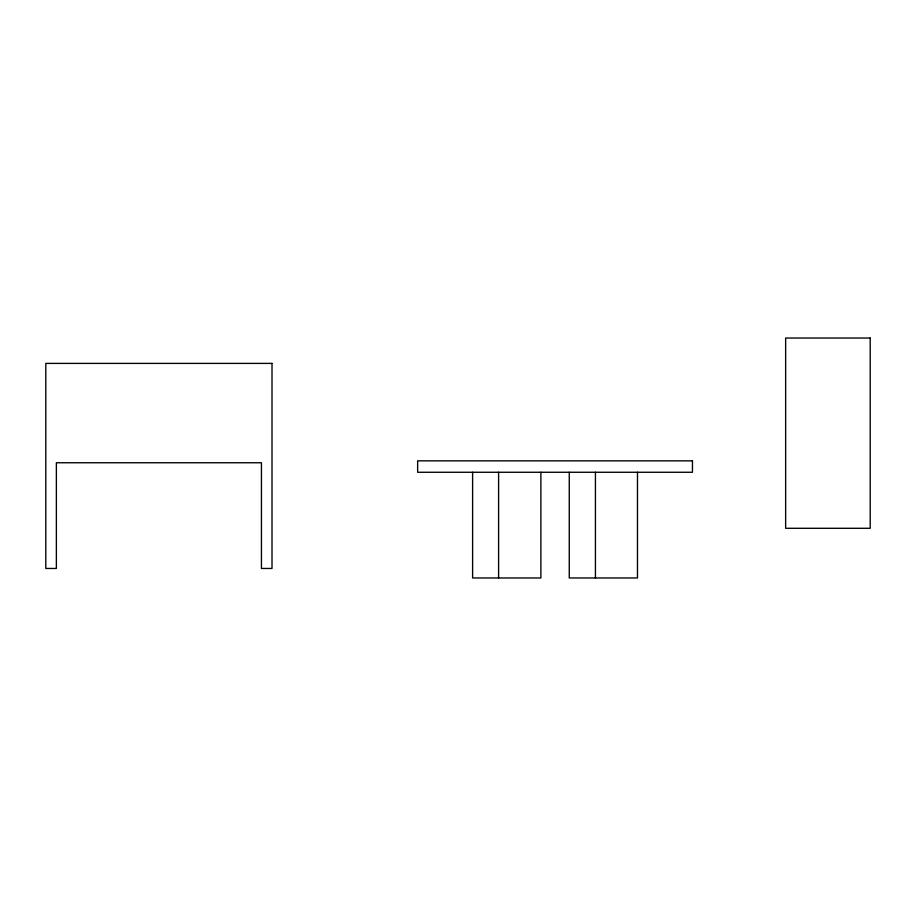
<?xml version="1.0" encoding="UTF-8"?>
<svg xmlns="http://www.w3.org/2000/svg" width="916" height="916" viewBox="0 0 916 916"><rect width="100%" height="100%" fill="white"/><g stroke="black" fill="none" stroke-linecap="round" stroke-linejoin="round"><path stroke-width="1.37" d="M637.479 472.267L637.479 577.973L569.26 577.973L569.26 472.267M595.434 472.267L595.434 577.973M540.887 472.267L540.887 577.973L472.61 577.973L472.61 472.267M498.602 472.267L498.602 577.973M870.2 338.027L785.642 338.027L785.642 528.292L870.2 528.292L870.2 338.027M272.006 363.4L45.8 363.4L45.8 568.458L56.368 568.458L56.368 462.752L261.438 462.752L261.438 568.458L272.006 568.458L272.006 363.4M692.462 460.851L417.639 460.851L417.639 472.267L692.462 472.267L692.462 460.851"/></g></svg>
